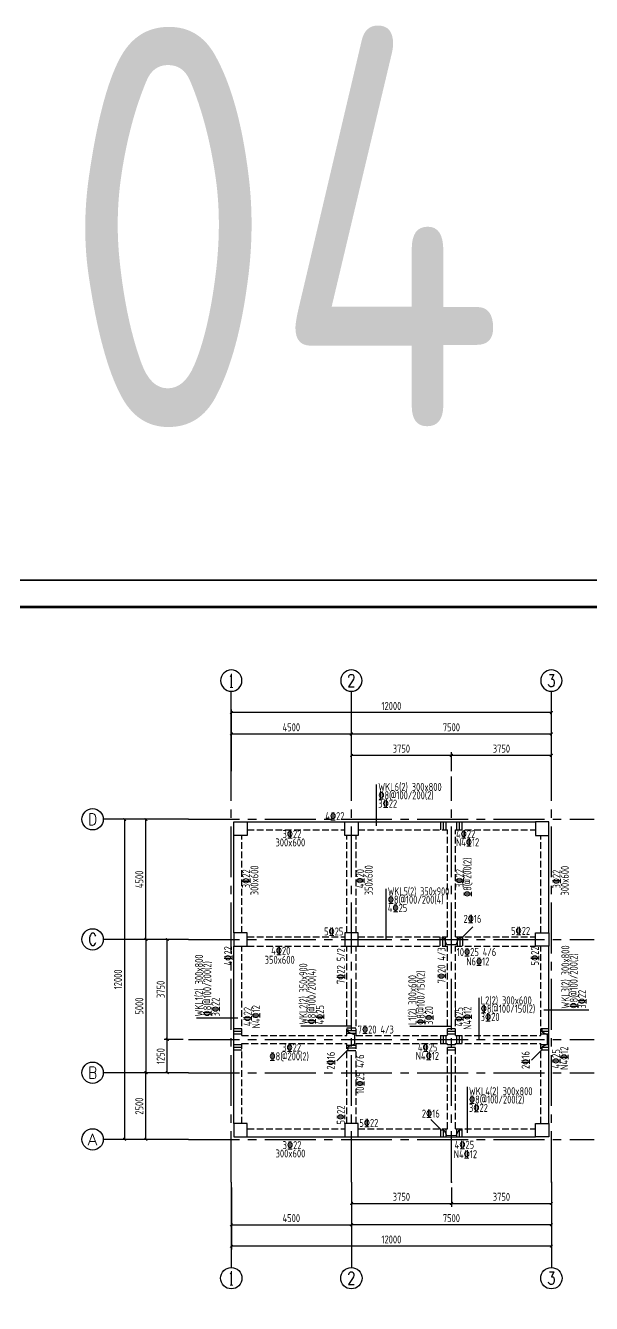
# Model space of a CAD drawing. Header units: millimetres. Extents: x 893615 to 897539, y 39650 to 40458.
# Drawn here: x 896968.6 to 897180.8, y 39973 to 40452.1 of the extents above; entities that cross this region are included whole.
import ezdxf
from ezdxf.enums import TextEntityAlignment as Align

# ---------------------------------------------------------------- set-up
doc = ezdxf.new("R2010")
doc.units = ezdxf.units.MM
doc.header["$LTSCALE"] = 1000
doc.header["$MEASUREMENT"] = 0
for name, pattern in [('3', [500, 300, -200]), ('CENTER2', [28.575, 19.05, -3.175, 3.175, -3.175]), ('DASH', [0.35, 0.25, -0.1])]:
    doc.linetypes.add(name, pattern=pattern)
for name, color, linetype in [('AXIS', 3, 'Continuous'), ('AXIS_TEXT', 7, 'Continuous'), ('DIM', 7, 'Continuous'), ('DOTE', 1, 'Continuous'), ('柱', 2, 'Continuous'), ('梁', 4, 'Continuous'), ('梁原位标注', 7, 'Continuous'), ('梁原位标注竖向', 7, 'Continuous'), ('梁虚线', 134, '3'), ('梁集中标注', 2, 'Continuous'), ('梁集中标注竖向', 2, 'Continuous'), ('次梁吊筋', 1, 'Continuous'), ('次梁吊筋标注', 7, 'Continuous'), ('次梁箍筋', 1, 'Continuous')]:
    doc.layers.add(name, color=color, linetype=linetype)
doc.styles.add('_TCH_AXIS', font='COMPLEX', dxfattribs={"bigfont": 'GBCBIG'})
doc.styles.add('COMPLEX', font='COMPLEX')
doc.styles.add('GBHZ', font='gbenor.shx', dxfattribs={"width": 0.9, "bigfont": 'gbcbig.shx'})
doc.dimstyles.new('Y100', dxfattribs={"dimscale": 0, "dimtxt": 3, "dimasz": 0.01, "dimexe": 1.2, "dimexo": 2, "dimgap": 1, "dimtad": 1, "dimdec": 0, "dimlfac": 100, "dimzin": 0, "dimdsep": 46, "dimtxsty": 'GBHZ', "dimblk": 'DX', "dimcen": 0.09, "dimdle": 1, "dimclrd": 7, "dimclre": 7, "dimclrt": 7, "dimadec": 0, "dimazin": 0, "dimtfac": 1, "dimtdec": 0, "dimtix": 1, "dimtmove": 2, "dimatfit": 3, "dimldrblk": 'DX', "dimfxl": 0, "dimtolj": 1, "dimtzin": 0, "dimarcsym": 0})

# ---------------------------------------------------------------- blocks, each defined once
blk = doc.blocks.new('_AXISO')
blk.add_circle((0, 0), 0.5)
at = {"layer": 'AXIS_TEXT', "style": 'COMPLEX', "width": 1.041667}
blk.add_attdef('A', text='', height=0.56, dxfattribs=at).set_placement((-0.25, -0.28), (0.25, -0.28), align=Align.FIT)
blk = doc.blocks.new('DX')
at = {"color": 0, "linetype": 'ByBlock', "const_width": 40}
blk.add_lwpolyline([(-54, -51), (46, 49)], dxfattribs=at)
blk = doc.blocks.new('*D411')
at = {"layer": 'Defpoints', "color": 0, "transparency": 16777216}
for p in [(897013.79, 40059.51), (897029.79, 40059.51), (897029.79, 40034.51)]:
    blk.add_point(p, dxfattribs=at)
at = {"layer": 'dim', "color": 7, "lineweight": -2, "transparency": 16777216}
for p, q in [((897027.79, 40059.51), (897012.59, 40059.51)), ((897013.79, 40034.52), (897013.79, 40059.5)), ((897027.79, 40034.51), (897012.59, 40034.51))]:
    blk.add_line(p, q, dxfattribs=at)
at = {"layer": 'dim', "color": 7, "lineweight": -2, "transparency": 16777216, "xscale": 0.01, "yscale": 0.01, "zscale": 0.01}
for p, rotation in [((897013.79, 40059.51), 90), ((897013.79, 40034.51), 270)]:
    blk.add_blockref('DX', p, dxfattribs=dict(at, rotation=rotation))
at = {"layer": 'dim', "color": 7, "transparency": 16777216, "insert": (897011.29, 40047.01), "char_height": 3, "attachment_point": 5, "rotation": 90, "style": 'GBHZ'}
blk.add_mtext('\\A1;2500', dxfattribs=at)
blk = doc.blocks.new('*D412')
at = {"layer": 'Defpoints', "color": 0, "transparency": 16777216}
for p in [(897013.79, 40154.51), (897029.79, 40154.51), (897029.79, 40109.51)]:
    blk.add_point(p, dxfattribs=at)
at = {"layer": 'dim', "color": 7, "lineweight": -2, "transparency": 16777216}
for p, q in [((897027.79, 40154.51), (897012.59, 40154.51)), ((897013.79, 40109.52), (897013.79, 40154.5)), ((897027.79, 40109.51), (897012.59, 40109.51))]:
    blk.add_line(p, q, dxfattribs=at)
at = {"layer": 'dim', "color": 7, "lineweight": -2, "transparency": 16777216, "xscale": 0.01, "yscale": 0.01, "zscale": 0.01}
for p, rotation in [((897013.79, 40154.51), 90), ((897013.79, 40109.51), 270)]:
    blk.add_blockref('DX', p, dxfattribs=dict(at, rotation=rotation))
at = {"layer": 'dim', "color": 7, "transparency": 16777216, "insert": (897011.29, 40132.01), "char_height": 3, "attachment_point": 5, "rotation": 90, "style": 'GBHZ'}
blk.add_mtext('\\A1;4500', dxfattribs=at)
blk = doc.blocks.new('*D413')
at = {"layer": 'Defpoints', "color": 0, "transparency": 16777216}
for p in [(897029.79, 40154.51), (897005.79, 40034.51), (897029.79, 40034.51)]:
    blk.add_point(p, dxfattribs=at)
at = {"layer": 'dim', "color": 7, "lineweight": -2, "transparency": 16777216}
for p, q in [((897027.79, 40154.51), (897004.59, 40154.51)), ((897005.79, 40154.5), (897005.79, 40034.52)), ((897027.79, 40034.51), (897004.59, 40034.51))]:
    blk.add_line(p, q, dxfattribs=at)
at = {"layer": 'dim', "color": 7, "lineweight": -2, "transparency": 16777216, "xscale": 0.01, "yscale": 0.01, "zscale": 0.01}
for p, rotation in [((897005.79, 40154.51), 90), ((897005.79, 40034.51), 270)]:
    blk.add_blockref('DX', p, dxfattribs=dict(at, rotation=rotation))
at = {"layer": 'dim', "color": 7, "transparency": 16777216, "insert": (897003.29, 40094.51), "char_height": 3, "attachment_point": 5, "rotation": 90, "style": 'GBHZ'}
blk.add_mtext('\\A1;12000', dxfattribs=at)
blk = doc.blocks.new('*D414')
at = {"layer": 'Defpoints', "color": 0, "transparency": 16777216}
for p in [(897045.79, 40018.51), (897090.79, 40018.51), (897090.79, 40002.51)]:
    blk.add_point(p, dxfattribs=at)
at = {"layer": 'dim', "color": 7, "lineweight": -2, "transparency": 16777216}
for p, q in [((897045.79, 40016.51), (897045.79, 40001.31)), ((897090.79, 40016.51), (897090.79, 40001.31)), ((897045.8, 40002.51), (897090.78, 40002.51))]:
    blk.add_line(p, q, dxfattribs=at)
at = {"layer": 'dim', "color": 7, "lineweight": -2, "transparency": 16777216, "xscale": 0.01, "yscale": 0.01, "zscale": 0.01, "rotation": 180}
blk.add_blockref('DX', (897045.79, 40002.51), dxfattribs=at)
at = {"layer": 'dim', "color": 7, "lineweight": -2, "transparency": 16777216, "xscale": 0.01, "yscale": 0.01, "zscale": 0.01}
blk.add_blockref('DX', (897090.79, 40002.51), dxfattribs=at)
at = {"layer": 'dim', "color": 7, "transparency": 16777216, "insert": (897068.29, 40005.01), "char_height": 3, "attachment_point": 5, "style": 'GBHZ'}
blk.add_mtext('\\A1;4500', dxfattribs=at)
blk = doc.blocks.new('*D415')
at = {"layer": 'Defpoints', "color": 0, "transparency": 16777216}
for p in [(897045.79, 40018.51), (897165.79, 40018.51), (897045.79, 39994.51)]:
    blk.add_point(p, dxfattribs=at)
at = {"layer": 'dim', "color": 7, "lineweight": -2, "transparency": 16777216}
for p, q in [((897045.79, 40016.51), (897045.79, 39993.31)), ((897165.79, 40016.51), (897165.79, 39993.31)), ((897165.78, 39994.51), (897045.8, 39994.51))]:
    blk.add_line(p, q, dxfattribs=at)
at = {"layer": 'dim', "color": 7, "lineweight": -2, "transparency": 16777216, "xscale": 0.01, "yscale": 0.01, "zscale": 0.01, "rotation": 180}
blk.add_blockref('DX', (897045.79, 39994.51), dxfattribs=at)
at = {"layer": 'dim', "color": 7, "lineweight": -2, "transparency": 16777216, "xscale": 0.01, "yscale": 0.01, "zscale": 0.01}
blk.add_blockref('DX', (897165.79, 39994.51), dxfattribs=at)
at = {"layer": 'dim', "color": 7, "transparency": 16777216, "insert": (897105.79, 39997.01), "char_height": 3, "attachment_point": 5, "style": 'GBHZ'}
blk.add_mtext('\\A1;12000', dxfattribs=at)
blk = doc.blocks.new('*D416')
at = {"layer": 'Defpoints', "color": 0, "transparency": 16777216}
for p in [(897090.79, 40186.51), (897045.79, 40170.51), (897090.79, 40170.51)]:
    blk.add_point(p, dxfattribs=at)
at = {"layer": 'dim', "color": 7, "lineweight": -2, "transparency": 16777216}
for p, q in [((897045.79, 40172.51), (897045.79, 40187.71)), ((897045.8, 40186.51), (897090.78, 40186.51)), ((897090.79, 40172.51), (897090.79, 40187.71))]:
    blk.add_line(p, q, dxfattribs=at)
at = {"layer": 'dim', "color": 7, "lineweight": -2, "transparency": 16777216, "xscale": 0.01, "yscale": 0.01, "zscale": 0.01, "rotation": 180}
blk.add_blockref('DX', (897045.79, 40186.51), dxfattribs=at)
at = {"layer": 'dim', "color": 7, "lineweight": -2, "transparency": 16777216, "xscale": 0.01, "yscale": 0.01, "zscale": 0.01}
blk.add_blockref('DX', (897090.79, 40186.51), dxfattribs=at)
at = {"layer": 'dim', "color": 7, "transparency": 16777216, "insert": (897068.29, 40189.01), "char_height": 3, "attachment_point": 5, "style": 'GBHZ'}
blk.add_mtext('\\A1;4500', dxfattribs=at)
blk = doc.blocks.new('*D417')
at = {"layer": 'Defpoints', "color": 0, "transparency": 16777216}
for p in [(897165.79, 40186.51), (897090.79, 40170.51), (897165.79, 40170.51)]:
    blk.add_point(p, dxfattribs=at)
at = {"layer": 'dim', "color": 7, "lineweight": -2, "transparency": 16777216}
for p, q in [((897090.79, 40172.51), (897090.79, 40187.71)), ((897090.8, 40186.51), (897165.78, 40186.51)), ((897165.79, 40172.51), (897165.79, 40187.71))]:
    blk.add_line(p, q, dxfattribs=at)
at = {"layer": 'dim', "color": 7, "lineweight": -2, "transparency": 16777216, "xscale": 0.01, "yscale": 0.01, "zscale": 0.01, "rotation": 180}
blk.add_blockref('DX', (897090.79, 40186.51), dxfattribs=at)
at = {"layer": 'dim', "color": 7, "lineweight": -2, "transparency": 16777216, "xscale": 0.01, "yscale": 0.01, "zscale": 0.01}
blk.add_blockref('DX', (897165.79, 40186.51), dxfattribs=at)
at = {"layer": 'dim', "color": 7, "transparency": 16777216, "insert": (897128.29, 40189.01), "char_height": 3, "attachment_point": 5, "style": 'GBHZ'}
blk.add_mtext('\\A1;7500', dxfattribs=at)
blk = doc.blocks.new('*D418')
at = {"layer": 'Defpoints', "color": 0, "transparency": 16777216}
for p in [(897045.79, 40194.51), (897045.79, 40170.51), (897165.79, 40170.51)]:
    blk.add_point(p, dxfattribs=at)
at = {"layer": 'dim', "color": 7, "lineweight": -2, "transparency": 16777216}
for p, q in [((897045.79, 40172.51), (897045.79, 40195.71)), ((897165.79, 40172.51), (897165.79, 40195.71)), ((897165.78, 40194.51), (897045.8, 40194.51))]:
    blk.add_line(p, q, dxfattribs=at)
at = {"layer": 'dim', "color": 7, "lineweight": -2, "transparency": 16777216, "xscale": 0.01, "yscale": 0.01, "zscale": 0.01, "rotation": 180}
blk.add_blockref('DX', (897045.79, 40194.51), dxfattribs=at)
at = {"layer": 'dim', "color": 7, "lineweight": -2, "transparency": 16777216, "xscale": 0.01, "yscale": 0.01, "zscale": 0.01}
blk.add_blockref('DX', (897165.79, 40194.51), dxfattribs=at)
at = {"layer": 'dim', "color": 7, "transparency": 16777216, "insert": (897105.79, 40197.01), "char_height": 3, "attachment_point": 5, "style": 'GBHZ'}
blk.add_mtext('\\A1;12000', dxfattribs=at)
blk = doc.blocks.new('*D423')
at = {"layer": 'Defpoints', "color": 0, "transparency": 16777216}
for p in [(897029.79, 40109.51), (897013.79, 40059.51), (897029.79, 40059.51)]:
    blk.add_point(p, dxfattribs=at)
at = {"layer": 'dim', "color": 7, "lineweight": -2, "transparency": 16777216}
for p, q in [((897027.79, 40109.51), (897012.59, 40109.51)), ((897013.79, 40109.5), (897013.79, 40059.52)), ((897027.79, 40059.51), (897012.59, 40059.51))]:
    blk.add_line(p, q, dxfattribs=at)
at = {"layer": 'dim', "color": 7, "lineweight": -2, "transparency": 16777216, "xscale": 0.01, "yscale": 0.01, "zscale": 0.01}
for p, rotation in [((897013.79, 40109.51), 90), ((897013.79, 40059.51), 270)]:
    blk.add_blockref('DX', p, dxfattribs=dict(at, rotation=rotation))
at = {"layer": 'dim', "color": 7, "transparency": 16777216, "insert": (897011.29, 40084.51), "char_height": 3, "attachment_point": 5, "rotation": 90, "style": 'GBHZ'}
blk.add_mtext('\\A1;5000', dxfattribs=at)
blk = doc.blocks.new('*D424')
at = {"layer": 'Defpoints', "color": 0, "transparency": 16777216}
for p in [(897090.79, 40018.51), (897165.79, 40018.51), (897090.79, 40002.51)]:
    blk.add_point(p, dxfattribs=at)
at = {"layer": 'dim', "color": 7, "lineweight": -2, "transparency": 16777216}
for p, q in [((897090.79, 40016.51), (897090.79, 40001.31)), ((897165.79, 40016.51), (897165.79, 40001.31)), ((897165.78, 40002.51), (897090.8, 40002.51))]:
    blk.add_line(p, q, dxfattribs=at)
at = {"layer": 'dim', "color": 7, "lineweight": -2, "transparency": 16777216, "xscale": 0.01, "yscale": 0.01, "zscale": 0.01, "rotation": 180}
blk.add_blockref('DX', (897090.79, 40002.51), dxfattribs=at)
at = {"layer": 'dim', "color": 7, "lineweight": -2, "transparency": 16777216, "xscale": 0.01, "yscale": 0.01, "zscale": 0.01}
blk.add_blockref('DX', (897165.79, 40002.51), dxfattribs=at)
at = {"layer": 'dim', "color": 7, "transparency": 16777216, "insert": (897128.29, 40005.01), "char_height": 3, "attachment_point": 5, "style": 'GBHZ'}
blk.add_mtext('\\A1;7500', dxfattribs=at)
blk = doc.blocks.new('*D474')
at = {"layer": 'Defpoints', "color": 0, "transparency": 16777216}
for p in [(897090.79, 40018.51), (897128.29, 40018.51), (897128.29, 40010.51)]:
    blk.add_point(p, dxfattribs=at)
at = {"layer": 'dim', "color": 7, "lineweight": -2, "transparency": 16777216}
for p, q in [((897090.79, 40016.51), (897090.79, 40009.31)), ((897128.29, 40016.51), (897128.29, 40009.31)), ((897090.8, 40010.51), (897128.28, 40010.51))]:
    blk.add_line(p, q, dxfattribs=at)
at = {"layer": 'dim', "color": 7, "lineweight": -2, "transparency": 16777216, "xscale": 0.01, "yscale": 0.01, "zscale": 0.01, "rotation": 180}
blk.add_blockref('DX', (897090.79, 40010.51), dxfattribs=at)
at = {"layer": 'dim', "color": 7, "lineweight": -2, "transparency": 16777216, "xscale": 0.01, "yscale": 0.01, "zscale": 0.01}
blk.add_blockref('DX', (897128.29, 40010.51), dxfattribs=at)
at = {"layer": 'dim', "color": 7, "transparency": 16777216, "insert": (897109.54, 40013.01), "char_height": 3, "attachment_point": 5, "style": 'GBHZ'}
blk.add_mtext('\\A1;3750', dxfattribs=at)
blk = doc.blocks.new('*D475')
at = {"layer": 'dim', "color": 7, "lineweight": -2, "transparency": 16777216}
for p, q in [((897128.29, 40016.51), (897128.29, 40009.31)), ((897165.79, 40016.51), (897165.79, 40009.31)), ((897128.3, 40010.51), (897165.78, 40010.51))]:
    blk.add_line(p, q, dxfattribs=at)
at = {"layer": 'dim', "color": 0, "transparency": 16777216}
for p in [(897128.29, 40018.51), (897165.79, 40018.51), (897165.79, 40010.51)]:
    blk.add_point(p, dxfattribs=at)
at = {"layer": 'dim', "color": 7, "lineweight": -2, "transparency": 16777216, "xscale": 0.01, "yscale": 0.01, "zscale": 0.01, "rotation": 180}
blk.add_blockref('DX', (897128.29, 40010.51), dxfattribs=at)
at = {"layer": 'dim', "color": 7, "lineweight": -2, "transparency": 16777216, "xscale": 0.01, "yscale": 0.01, "zscale": 0.01}
blk.add_blockref('DX', (897165.79, 40010.51), dxfattribs=at)
at = {"layer": 'dim', "color": 7, "transparency": 16777216, "insert": (897147.04, 40013.01), "char_height": 3, "attachment_point": 5, "style": 'GBHZ'}
blk.add_mtext('\\A1;3750', dxfattribs=at)
blk = doc.blocks.new('*D476')
at = {"layer": 'Defpoints', "color": 0, "transparency": 16777216}
for p in [(897021.79, 40072.01), (897029.79, 40072.01), (897029.79, 40059.51)]:
    blk.add_point(p, dxfattribs=at)
at = {"layer": 'dim', "color": 7, "lineweight": -2, "transparency": 16777216}
for p, q in [((897027.79, 40072.01), (897020.59, 40072.01)), ((897021.79, 40059.52), (897021.79, 40072)), ((897027.79, 40059.51), (897020.59, 40059.51))]:
    blk.add_line(p, q, dxfattribs=at)
at = {"layer": 'dim', "color": 7, "lineweight": -2, "transparency": 16777216, "xscale": 0.01, "yscale": 0.01, "zscale": 0.01}
for p, rotation in [((897021.79, 40072.01), 90), ((897021.79, 40059.51), 270)]:
    blk.add_blockref('DX', p, dxfattribs=dict(at, rotation=rotation))
at = {"layer": 'dim', "color": 7, "transparency": 16777216, "insert": (897019.29, 40065.76), "char_height": 3, "attachment_point": 5, "rotation": 90, "style": 'GBHZ'}
blk.add_mtext('\\A1;1250', dxfattribs=at)
blk = doc.blocks.new('*D477')
at = {"layer": 'Defpoints', "color": 0, "transparency": 16777216}
for p in [(897021.79, 40109.51), (897029.79, 40109.51), (897029.79, 40072.01)]:
    blk.add_point(p, dxfattribs=at)
at = {"layer": 'dim', "color": 7, "lineweight": -2, "transparency": 16777216}
for p, q in [((897027.79, 40109.51), (897020.59, 40109.51)), ((897021.79, 40072.02), (897021.79, 40109.5)), ((897027.79, 40072.01), (897020.59, 40072.01))]:
    blk.add_line(p, q, dxfattribs=at)
at = {"layer": 'dim', "color": 7, "lineweight": -2, "transparency": 16777216, "xscale": 0.01, "yscale": 0.01, "zscale": 0.01}
for p, rotation in [((897021.79, 40109.51), 90), ((897021.79, 40072.01), 270)]:
    blk.add_blockref('DX', p, dxfattribs=dict(at, rotation=rotation))
at = {"layer": 'dim', "color": 7, "transparency": 16777216, "insert": (897019.29, 40090.76), "char_height": 3, "attachment_point": 5, "rotation": 90, "style": 'GBHZ'}
blk.add_mtext('\\A1;3750', dxfattribs=at)
blk = doc.blocks.new('*D478')
at = {"layer": 'Defpoints', "color": 0, "transparency": 16777216}
for p in [(897128.29, 40178.51), (897090.79, 40170.51), (897128.29, 40170.51)]:
    blk.add_point(p, dxfattribs=at)
at = {"layer": 'dim', "color": 7, "lineweight": -2, "transparency": 16777216}
for p, q in [((897090.79, 40172.51), (897090.79, 40179.71)), ((897090.8, 40178.51), (897128.28, 40178.51)), ((897128.29, 40172.51), (897128.29, 40179.71))]:
    blk.add_line(p, q, dxfattribs=at)
at = {"layer": 'dim', "color": 7, "lineweight": -2, "transparency": 16777216, "xscale": 0.01, "yscale": 0.01, "zscale": 0.01, "rotation": 180}
blk.add_blockref('DX', (897090.79, 40178.51), dxfattribs=at)
at = {"layer": 'dim', "color": 7, "lineweight": -2, "transparency": 16777216, "xscale": 0.01, "yscale": 0.01, "zscale": 0.01}
blk.add_blockref('DX', (897128.29, 40178.51), dxfattribs=at)
at = {"layer": 'dim', "color": 7, "transparency": 16777216, "insert": (897109.54, 40181.01), "char_height": 3, "attachment_point": 5, "style": 'GBHZ'}
blk.add_mtext('\\A1;3750', dxfattribs=at)
blk = doc.blocks.new('*D479')
at = {"layer": 'Defpoints', "color": 0, "transparency": 16777216}
for p in [(897165.79, 40178.51), (897128.29, 40170.51), (897165.79, 40170.51)]:
    blk.add_point(p, dxfattribs=at)
at = {"layer": 'dim', "color": 7, "lineweight": -2, "transparency": 16777216}
for p, q in [((897128.29, 40172.51), (897128.29, 40179.71)), ((897128.3, 40178.51), (897165.78, 40178.51)), ((897165.79, 40172.51), (897165.79, 40179.71))]:
    blk.add_line(p, q, dxfattribs=at)
at = {"layer": 'dim', "color": 7, "lineweight": -2, "transparency": 16777216, "xscale": 0.01, "yscale": 0.01, "zscale": 0.01, "rotation": 180}
blk.add_blockref('DX', (897128.29, 40178.51), dxfattribs=at)
at = {"layer": 'dim', "color": 7, "lineweight": -2, "transparency": 16777216, "xscale": 0.01, "yscale": 0.01, "zscale": 0.01}
blk.add_blockref('DX', (897165.79, 40178.51), dxfattribs=at)
at = {"layer": 'dim', "color": 7, "transparency": 16777216, "insert": (897147.04, 40181.01), "char_height": 3, "attachment_point": 5, "style": 'GBHZ'}
blk.add_mtext('\\A1;3750', dxfattribs=at)

msp = doc.modelspace()

# ---------------------------------------------------------------- linework, layer by layer
at = {"color": 0}
for p, q in [((897519.298, 40244.145), (896678.298, 40244.145)), ((896678.298, 40244.145), (897519.298, 40244.145))]:
    msp.add_line(p, q, dxfattribs=at)
at = {"color": 0, "const_width": 1}
msp.add_lwpolyline([(897509.298, 39660.145), (896703.298, 39660.145), (896703.298, 40234.145), (897509.298, 40234.145)], close=True, dxfattribs=at)
at = {"layer": 'AXIS', "color": 0}
for p, q in [((897045.787, 40170.511), (897045.787, 40202.511)), ((897090.787, 40170.511), (897090.787, 40202.511)), ((897165.787, 40170.511), (897165.787, 40202.511)), ((897029.787, 40154.511), (896997.787, 40154.511)), ((897029.787, 40109.511), (896997.787, 40109.511)), ((897029.787, 40059.511), (896997.787, 40059.511)), ((897029.787, 40034.511), (896997.787, 40034.511)), ((897045.787, 40018.511), (897045.787, 39986.511)), ((897090.787, 40018.511), (897090.787, 39986.511)), ((897165.787, 40018.511), (897165.787, 39986.511))]:
    msp.add_line(p, q, dxfattribs=at)
at = {"layer": 'DOTE', "linetype": 'CENTER2', "ltscale": 0.001}
for p, q in [((897045.787, 40018.511), (897045.787, 40170.511)), ((897090.787, 40018.511), (897090.787, 40170.511)), ((897128.287, 40018.511), (897128.287, 40170.511)), ((897165.787, 40018.511), (897165.787, 40170.511)), ((897029.787, 40154.511), (897181.787, 40154.511)), ((897029.787, 40109.511), (897181.787, 40109.511)), ((897029.787, 40072.011), (897181.787, 40072.011)), ((897029.787, 40059.511), (897181.787, 40059.511)), ((897029.787, 40034.511), (897181.787, 40034.511))]:
    msp.add_line(p, q, dxfattribs=at)
at = {"layer": '柱'}
for points in [[(897051.787, 40153.511), (897051.787, 40148.511), (897046.787, 40148.511), (897046.787, 40153.511), (897051.787, 40153.511)], [(897093.287, 40153.511), (897093.287, 40148.511), (897088.287, 40148.511), (897088.287, 40153.511), (897093.287, 40153.511)], [(897159.787, 40153.511), (897159.787, 40148.511), (897164.787, 40148.511), (897164.787, 40153.511), (897159.787, 40153.511)], [(897051.787, 40107.011), (897051.787, 40112.011), (897046.787, 40112.011), (897046.787, 40107.011), (897051.787, 40107.011)], [(897093.287, 40107.011), (897093.287, 40112.011), (897088.287, 40112.011), (897088.287, 40107.011), (897093.287, 40107.011)], [(897159.787, 40107.011), (897159.787, 40112.011), (897164.787, 40112.011), (897164.787, 40107.011), (897159.787, 40107.011)], [(897051.787, 40035.511), (897051.787, 40040.511), (897046.787, 40040.511), (897046.787, 40035.511), (897051.787, 40035.511)], [(897093.287, 40035.511), (897093.287, 40040.511), (897088.287, 40040.511), (897088.287, 40035.511), (897093.287, 40035.511)], [(897159.787, 40035.511), (897159.787, 40040.511), (897164.787, 40040.511), (897164.787, 40035.511), (897159.787, 40035.511)]]:
    msp.add_lwpolyline(points, dxfattribs=at)
at = {"layer": '梁'}
for p, q in [((897051.787, 40153.511), (897088.287, 40153.511)), ((897093.287, 40153.511), (897159.787, 40153.511)), ((897046.787, 40112.011), (897046.787, 40148.511)), ((897164.787, 40112.011), (897164.787, 40148.511)), ((897046.787, 40040.511), (897046.787, 40107.011)), ((897164.787, 40040.511), (897164.787, 40107.011)), ((897051.787, 40035.511), (897088.287, 40035.511)), ((897093.287, 40035.511), (897159.787, 40035.511))]:
    msp.add_line(p, q, dxfattribs=at)
at = {"layer": '梁虚线', "linetype": 'DASH', "ltscale": 0.01}
for p, q in [((897049.787, 40112.011), (897049.787, 40148.511)), ((897051.787, 40150.511), (897088.287, 40150.511)), ((897089.037, 40112.011), (897089.037, 40148.511)), ((897092.537, 40112.011), (897092.537, 40148.511)), ((897093.287, 40150.511), (897126.787, 40150.511)), ((897126.787, 40110.511), (897126.787, 40150.511)), ((897129.787, 40110.511), (897129.787, 40150.511)), ((897129.787, 40150.511), (897159.787, 40150.511)), ((897161.787, 40112.011), (897161.787, 40148.511)), ((897051.787, 40110.511), (897088.287, 40110.511)), ((897093.287, 40110.511), (897126.787, 40110.511)), ((897129.787, 40110.511), (897159.787, 40110.511)), ((897049.787, 40073.511), (897049.787, 40107.011)), ((897051.787, 40107.011), (897088.287, 40107.011)), ((897089.037, 40073.511), (897089.037, 40107.011)), ((897092.537, 40073.511), (897092.537, 40107.011)), ((897093.287, 40107.011), (897126.787, 40107.011)), ((897126.787, 40073.511), (897126.787, 40107.011)), ((897129.787, 40073.511), (897129.787, 40107.011)), ((897129.787, 40107.011), (897159.787, 40107.011)), ((897161.787, 40073.511), (897161.787, 40107.011)), ((897049.787, 40073.511), (897089.037, 40073.511)), ((897049.787, 40040.511), (897049.787, 40070.511)), ((897049.787, 40070.511), (897089.037, 40070.511)), ((897089.037, 40040.511), (897089.037, 40070.511)), ((897092.537, 40073.511), (897126.787, 40073.511)), ((897092.537, 40040.511), (897092.537, 40070.511)), ((897092.537, 40070.511), (897126.787, 40070.511)), ((897126.787, 40038.511), (897126.787, 40070.511)), ((897129.787, 40073.511), (897161.787, 40073.511)), ((897129.787, 40038.511), (897129.787, 40070.511)), ((897129.787, 40070.511), (897161.787, 40070.511)), ((897161.787, 40040.511), (897161.787, 40070.511)), ((897051.787, 40038.511), (897088.287, 40038.511)), ((897093.287, 40038.511), (897126.787, 40038.511)), ((897129.787, 40038.511), (897159.787, 40038.511))]:
    msp.add_line(p, q, dxfattribs=at)
at = {"layer": '梁集中标注'}
for p, q in [((897100.264, 40152.011), (897100.264, 40167.574)), ((897103.837, 40109.511), (897103.837, 40128.449)), ((897138.662, 40072.011), (897138.662, 40087.574)), ((897134.264, 40037.011), (897134.264, 40054.21))]:
    msp.add_line(p, q, dxfattribs=at)
at = {"layer": '梁集中标注竖向'}
for p, q in [((897048.287, 40079.995), (897032.725, 40079.995)), ((897179.786, 40082.93), (897162.91, 40082.93)), ((897090.787, 40076.988), (897071.85, 40076.988)), ((897128.287, 40076.817), (897112.725, 40076.817))]:
    msp.add_line(p, q, dxfattribs=at)
at = {"layer": '次梁吊筋', "const_width": 0.449}
for points in [[(897124.537, 40110.011), (897125.537, 40110.011)], [(897125.537, 40110.011), (897126.537, 40107.511)], [(897130.037, 40107.511), (897131.037, 40110.011)], [(897131.037, 40110.011), (897132.037, 40110.011)], [(897126.537, 40107.511), (897130.037, 40107.511)], [(897089.537, 40074.761), (897089.537, 40075.761)], [(897162.287, 40074.761), (897162.287, 40075.761)], [(897092.037, 40073.761), (897089.537, 40074.761)], [(897089.537, 40069.261), (897092.037, 40070.261)], [(897092.037, 40070.261), (897092.037, 40073.761)], [(897164.287, 40073.761), (897162.287, 40074.761)], [(897162.287, 40069.261), (897164.287, 40070.261)], [(897164.287, 40070.261), (897164.287, 40073.761)], [(897089.537, 40068.261), (897089.537, 40069.261)], [(897162.287, 40068.261), (897162.287, 40069.261)], [(897124.537, 40038.011), (897125.537, 40038.011)], [(897125.537, 40038.011), (897126.537, 40036.011)], [(897130.037, 40036.011), (897131.037, 40038.011)], [(897131.037, 40038.011), (897132.037, 40038.011)], [(897126.537, 40036.011), (897130.037, 40036.011)]]:
    msp.add_lwpolyline(points, dxfattribs=at)
at = {"layer": '次梁吊筋标注'}
for p, q in [((897132.037, 40110.011), (897136.287, 40114.261)), ((897089.537, 40068.261), (897085.287, 40064.011)), ((897162.287, 40068.261), (897158.287, 40064.261)), ((897124.537, 40038.011), (897120.537, 40042.011))]:
    msp.add_line(p, q, dxfattribs=at)
at = {"layer": '次梁箍筋', "const_width": 0.449}
for points in [[(897124.287, 40153.511), (897124.287, 40150.511)], [(897125.287, 40153.511), (897125.287, 40150.511)], [(897126.287, 40153.511), (897126.287, 40150.511)], [(897130.287, 40153.511), (897130.287, 40150.511)], [(897131.287, 40153.511), (897131.287, 40150.511)], [(897132.287, 40153.511), (897132.287, 40150.511)], [(897124.037, 40110.511), (897124.037, 40107.011)], [(897125.037, 40110.511), (897125.037, 40107.011)], [(897126.037, 40110.511), (897126.037, 40107.011)], [(897130.537, 40110.511), (897130.537, 40107.011)], [(897131.537, 40110.511), (897131.537, 40107.011)], [(897132.537, 40110.511), (897132.537, 40107.011)], [(897046.787, 40076.011), (897049.787, 40076.011)], [(897046.787, 40075.011), (897049.787, 40075.011)], [(897089.037, 40076.261), (897092.537, 40076.261)], [(897089.037, 40075.261), (897092.537, 40075.261)], [(897126.787, 40076.011), (897129.787, 40076.011)], [(897126.787, 40075.011), (897129.787, 40075.011)], [(897161.787, 40076.011), (897164.787, 40076.011)], [(897161.787, 40075.011), (897164.787, 40075.011)], [(897046.787, 40074.011), (897049.787, 40074.011)], [(897089.037, 40074.261), (897092.537, 40074.261)], [(897124.287, 40073.511), (897124.287, 40070.511)], [(897125.287, 40073.511), (897125.287, 40070.511)], [(897126.287, 40073.511), (897126.287, 40070.511)], [(897126.787, 40074.011), (897129.787, 40074.011)], [(897130.287, 40073.511), (897130.287, 40070.511)], [(897131.287, 40073.511), (897131.287, 40070.511)], [(897132.287, 40073.511), (897132.287, 40070.511)], [(897161.787, 40074.011), (897164.787, 40074.011)], [(897046.787, 40070.011), (897049.787, 40070.011)], [(897046.787, 40069.011), (897049.787, 40069.011)], [(897046.787, 40068.011), (897049.787, 40068.011)], [(897089.037, 40069.761), (897092.537, 40069.761)], [(897089.037, 40068.761), (897092.537, 40068.761)], [(897089.037, 40067.761), (897092.537, 40067.761)], [(897126.787, 40070.011), (897129.787, 40070.011)], [(897126.787, 40069.011), (897129.787, 40069.011)], [(897126.787, 40068.011), (897129.787, 40068.011)], [(897161.787, 40070.011), (897164.787, 40070.011)], [(897161.787, 40069.011), (897164.787, 40069.011)], [(897161.787, 40068.011), (897164.787, 40068.011)], [(897124.287, 40038.511), (897124.287, 40035.511)], [(897125.287, 40038.511), (897125.287, 40035.511)], [(897126.287, 40038.511), (897126.287, 40035.511)], [(897130.287, 40038.511), (897130.287, 40035.511)], [(897131.287, 40038.511), (897131.287, 40035.511)], [(897132.287, 40038.511), (897132.287, 40035.511)]]:
    msp.add_lwpolyline(points, dxfattribs=at)

# ---------------------------------------------------------------- block references
at = {"layer": 'AXIS', "color": 0}
ref = msp.add_blockref('_AXISO', (897045.787, 40206.511), dxfattribs=dict(at, xscale=-8, yscale=8, zscale=8, rotation=180))
ref.add_attrib('A', '1', dxfattribs={"layer": 'AXIS_TEXT', "color": 0, "height": 5.147, "style": '_TCH_AXIS'}).set_placement((897044.684, 40203.938), (897046.89, 40203.938), align=Align.FIT)
ref = msp.add_blockref('_AXISO', (897090.787, 40206.511), dxfattribs=dict(at, xscale=-8, yscale=8, zscale=8, rotation=180))
ref.add_attrib('A', '2', dxfattribs={"layer": 'AXIS_TEXT', "color": 0, "height": 4.659, "style": '_TCH_AXIS'}).set_placement((897089.234, 40204.182), (897092.34, 40204.182), align=Align.FIT)
ref = msp.add_blockref('_AXISO', (897165.787, 40206.511), dxfattribs=dict(at, xscale=-8, yscale=8, zscale=8, rotation=180))
ref.add_attrib('A', '3', dxfattribs={"layer": 'AXIS_TEXT', "color": 0, "height": 4.659, "style": '_TCH_AXIS'}).set_placement((897164.234, 40204.182), (897167.34, 40204.182), align=Align.FIT)
ref = msp.add_blockref('_AXISO', (896993.787, 40154.511), dxfattribs=dict(at, xscale=8, yscale=8, zscale=8))
ref.add_attrib('A', 'D', dxfattribs={"layer": 'AXIS_TEXT', "color": 0, "height": 4.353, "style": '_TCH_AXIS'}).set_placement((896992.025, 40152.335), (896995.549, 40152.335), align=Align.FIT)
ref = msp.add_blockref('_AXISO', (896993.787, 40109.511), dxfattribs=dict(at, xscale=8, yscale=8, zscale=8))
ref.add_attrib('A', 'C', dxfattribs={"layer": 'AXIS_TEXT', "color": 0, "height": 4.557, "style": '_TCH_AXIS'}).set_placement((896992.16, 40107.233), (896995.415, 40107.233), align=Align.FIT)
ref = msp.add_blockref('_AXISO', (896993.787, 40059.511), dxfattribs=dict(at, xscale=8, yscale=8, zscale=8))
ref.add_attrib('A', 'B', dxfattribs={"layer": 'AXIS_TEXT', "color": 0, "height": 4.353, "style": '_TCH_AXIS'}).set_placement((896992.025, 40057.335), (896995.549, 40057.335), align=Align.FIT)
ref = msp.add_blockref('_AXISO', (896993.787, 40034.511), dxfattribs=dict(at, xscale=8, yscale=8, zscale=8))
ref.add_attrib('A', 'A', dxfattribs={"layer": 'AXIS_TEXT', "color": 0, "height": 4.252, "style": '_TCH_AXIS'}).set_placement((896991.965, 40032.386), (896995.609, 40032.386), align=Align.FIT)
ref = msp.add_blockref('_AXISO', (897045.787, 39982.511), dxfattribs=dict(at, xscale=8, yscale=8, zscale=8))
ref.add_attrib('A', '1', dxfattribs={"layer": 'AXIS_TEXT', "color": 0, "height": 5.147, "style": '_TCH_AXIS'}).set_placement((897044.684, 39979.938), (897046.89, 39979.938), align=Align.FIT)
ref = msp.add_blockref('_AXISO', (897090.787, 39982.511), dxfattribs=dict(at, xscale=8, yscale=8, zscale=8))
ref.add_attrib('A', '2', dxfattribs={"layer": 'AXIS_TEXT', "color": 0, "height": 4.659, "style": '_TCH_AXIS'}).set_placement((897089.234, 39980.182), (897092.34, 39980.182), align=Align.FIT)
ref = msp.add_blockref('_AXISO', (897165.787, 39982.511), dxfattribs=dict(at, xscale=8, yscale=8, zscale=8))
ref.add_attrib('A', '3', dxfattribs={"layer": 'AXIS_TEXT', "color": 0, "height": 4.659, "style": '_TCH_AXIS'}).set_placement((897164.234, 39980.182), (897167.34, 39980.182), align=Align.FIT)

# ---------------------------------------------------------------- texts
at = {"layer": '梁原位标注', "style": 'GBHZ', "width": 0.9}
for s, p in [('4%%13222', (897081.025, 40154.211)), ('300x600', (897062.337, 40144.336)), ('N4%%13212', (897129.972, 40144.399)), ('5%%13222', (897150.67, 40111.211)), ('4%%13220', (897060.721, 40103.753)), ('10%%13225 4/6', (897130.29, 40103.27)), ('350x600', (897058.295, 40100.36)), ('N6%%13212', (897133.85, 40099.739)), ('7%%13220 4/3', (897093.15, 40074.211)), ('3%%13222', (897064.837, 40067.461)), ('%%1328@200(2)', (897060.059, 40064.168)), ('N4%%13212', (897114.905, 40064.336)), ('4%%13225', (897129.507, 40031.004)), ('300x600', (897062.394, 40027.749)), ('N4%%13212', (897129.17, 40027.491))]:
    msp.add_text(s, height=3, dxfattribs=at).set_placement(p)
at = {"layer": '梁原位标注', "color": 1, "style": 'GBHZ', "width": 0.9}
for s, p in [('3%%13222', (897064.962, 40147.461)), ('4%%13222', (897130.046, 40147.461)), ('5%%13225', (897080.546, 40110.975)), ('4%%13225', (897115.737, 40067.511)), ('5%%13222', (897093.765, 40039.211)), ('3%%13222', (897065.019, 40030.874))]:
    msp.add_text(s, height=3, dxfattribs=at).set_placement(p)
at = {"layer": '梁原位标注', "style": 'GBHZ', "width": 0.9}
msp.add_text('%%1328@200(2)', height=3, rotation=90, dxfattribs=at).set_placement((897135.766, 40125.397))
at = {"layer": '梁原位标注竖向', "color": 1, "style": 'GBHZ', "width": 0.9}
for s, p in [('3%%13222', (897052.837, 40128.686)), ('3%%13222', (897169.171, 40128.565)), ('5%%13222', (897161.087, 40099.749))]:
    msp.add_text(s, height=3, rotation=90, dxfattribs=at).set_placement(p)
at = {"layer": '梁原位标注竖向', "style": 'GBHZ', "width": 0.9}
for s, rotation, p in [('300x600', 90, (897055.962, 40126.061)), ('4%%13220', 90, (897095.587, 40128.686)), ('350x600', 90, (897098.786, 40126.061)), ('3%%13222', 90, (897132.837, 40128.811)), ('300x600', 90, (897172.296, 40125.94)), ('4%%13222', 90, (897046.087, 40099.749)), ('7%%13222 5/2', 90, (897088.337, 40092.749)), ('7%%13220 4/3', 90, (897126.087, 40092.993)), ('N4%%13212', 90.00001, (897056.532, 40076.118)), ('4%%13222', 90, (897053.407, 40076.993)), ('4%%13225', 90, (897132.687, 40076.863)), ('N4%%13212', 90, (897135.812, 40075.611)), ('10%%13225 4/6', 90, (897095.587, 40051.602)), ('4%%13225', 90, (897169.002, 40061.061)), ('N4%%13212', 90, (897172.064, 40060.601)), ('5%%13222', 90, (897088.337, 40040.124))]:
    msp.add_text(s, height=3, rotation=rotation, dxfattribs=at).set_placement(p)
at = {"layer": '梁集中标注', "style": 'GBHZ'}
for s, height, width, p in [('04', 150, 0.9, (896982.801, 40301.565)), ('WKL6(2) 300x800', 3, 0.9, (897100.876, 40165.149)), ('%%1328@100/200(2)', 3, 0.9, (897100.876, 40162.024)), ('WKL5(2) 350x900', 3, 0.8, (897104.449, 40126.024)), ('%%1328@100/200(4)', 3, 0.9, (897104.449, 40122.899)), ('L2(2) 300x600', 3, 0.9, (897139.275, 40085.149)), ('%%1328@100/150(2)', 3, 0.9, (897139.275, 40082.024)), ('3%%13220', 3, 0.9, (897139.275, 40078.899)), ('WKL4(2) 300x800', 3, 0.9, (897134.876, 40051.098)), ('%%1328@100/200(2)', 3, 0.9, (897134.876, 40047.973))]:
    msp.add_text(s, height=height, dxfattribs=dict(at, width=width)).set_placement(p)
at = {"layer": '梁集中标注', "color": 1, "style": 'GBHZ', "width": 0.9}
for s, p in [('3%%13222', (897100.876, 40158.899)), ('4%%13225', (897104.449, 40119.774)), ('3%%13222', (897134.876, 40044.848))]:
    msp.add_text(s, height=3, dxfattribs=at).set_placement(p)
at = {"layer": '梁集中标注竖向', "style": 'GBHZ'}
for s, width, p in [('WKL3(2) 300x800', 0.9, (897172.516, 40083.543)), ('%%1328@100/200(2)', 0.9, (897175.641, 40083.543)), ('WKL1(2) 300x800', 0.9, (897035.15, 40080.607)), ('%%1328@100/200(2)', 0.9, (897038.275, 40080.607)), ('WKL2(2) 350x900', 0.8, (897074.275, 40077.6)), ('%%1328@100/200(4)', 0.9, (897077.4, 40077.6)), ('L1(2) 300x600', 0.9, (897115.15, 40077.43)), ('%%1328@100/150(2)', 0.9, (897118.275, 40077.43)), ('3%%13220', 0.9, (897121.4, 40077.43))]:
    msp.add_text(s, height=3, rotation=90, dxfattribs=dict(at, width=width)).set_placement(p)
at = {"layer": '梁集中标注竖向', "color": 1, "style": 'GBHZ', "width": 0.9}
for s, p in [('3%%13222', (897178.766, 40083.543)), ('3%%13222', (897041.4, 40080.607)), ('4%%13225', (897080.525, 40077.6))]:
    msp.add_text(s, height=3, rotation=90, dxfattribs=at).set_placement(p)
at = {"layer": '次梁吊筋标注', "style": 'GBHZ', "width": 0.9}
for p in [(897132.834, 40115.711), (897117.212, 40042.711)]:
    msp.add_text('2%%13216', height=3, dxfattribs=at).set_placement(p)
for p in [(897084.587, 40060.686), (897157.587, 40060.936)]:
    msp.add_text('2%%13216', height=3, rotation=90, dxfattribs=at).set_placement(p)

# ---------------------------------------------------------------- dimensions: what is measured, and where the dimension line sits
at = {"layer": 'dim'}
for base, p1, p2, picture, middle in [((897045.787, 40194.511), (897165.787, 40170.511), (897045.787, 40170.511), '*D418', (897105.787, 40197.011)), ((897090.787, 40186.511), (897045.787, 40170.511), (897090.787, 40170.511), '*D416', (897068.287, 40189.011)), ((897165.787, 40186.511), (897090.787, 40170.511), (897165.787, 40170.511), '*D417', (897128.287, 40189.011)), ((897128.287, 40178.511), (897090.787, 40170.511), (897128.287, 40170.511), '*D478', (897109.537, 40181.011)), ((897165.787, 40178.511), (897128.287, 40170.511), (897165.787, 40170.511), '*D479', (897147.037, 40181.011)), ((897090.787, 40002.511), (897045.787, 40018.511), (897090.787, 40018.511), '*D414', (897068.287, 40005.011)), ((897045.787, 39994.511), (897165.787, 40018.511), (897045.787, 40018.511), '*D415', (897105.787, 39997.011)), ((897128.287, 40010.511), (897090.787, 40018.511), (897128.287, 40018.511), '*D474', (897109.537, 40013.011)), ((897165.787, 40010.511), (897128.287, 40018.511), (897165.787, 40018.511), '*D475', (897147.037, 40013.011))]:
    dim = msp.add_linear_dim(base=base, p1=p1, p2=p2, dimstyle='Y100', override={"dimscale": 1}, dxfattribs=at)
    dim.commit()
    dim.dimension.update_dxf_attribs({"geometry": picture, "text_midpoint": middle})
for base, p1, p2, angle, picture, middle in [((897005.787, 40034.511), (897029.787, 40154.511), (897029.787, 40034.511), 90, '*D413', (897003.287, 40094.511)), ((897013.787, 40154.511), (897029.787, 40109.511), (897029.787, 40154.511), 90, '*D412', (897011.287, 40132.011)), ((897013.787, 40059.511), (897029.787, 40109.511), (897029.787, 40059.511), 270, '*D423', (897011.287, 40084.511)), ((897021.787, 40109.511), (897029.787, 40072.011), (897029.787, 40109.511), 90, '*D477', (897019.287, 40090.761)), ((897021.787, 40072.011), (897029.787, 40059.511), (897029.787, 40072.011), 90, '*D476', (897019.287, 40065.761)), ((897013.787, 40059.511), (897029.787, 40034.511), (897029.787, 40059.511), 90, '*D411', (897011.287, 40047.011)), ((897090.787, 40002.511), (897165.787, 40018.511), (897090.787, 40018.511), 180, '*D424', (897128.287, 40005.011))]:
    dim = msp.add_linear_dim(base=base, p1=p1, p2=p2, angle=angle, dimstyle='Y100', override={"dimscale": 1}, dxfattribs=at)
    dim.commit()
    dim.dimension.update_dxf_attribs({"geometry": picture, "text_midpoint": middle})

doc.saveas('drawing.dxf')
